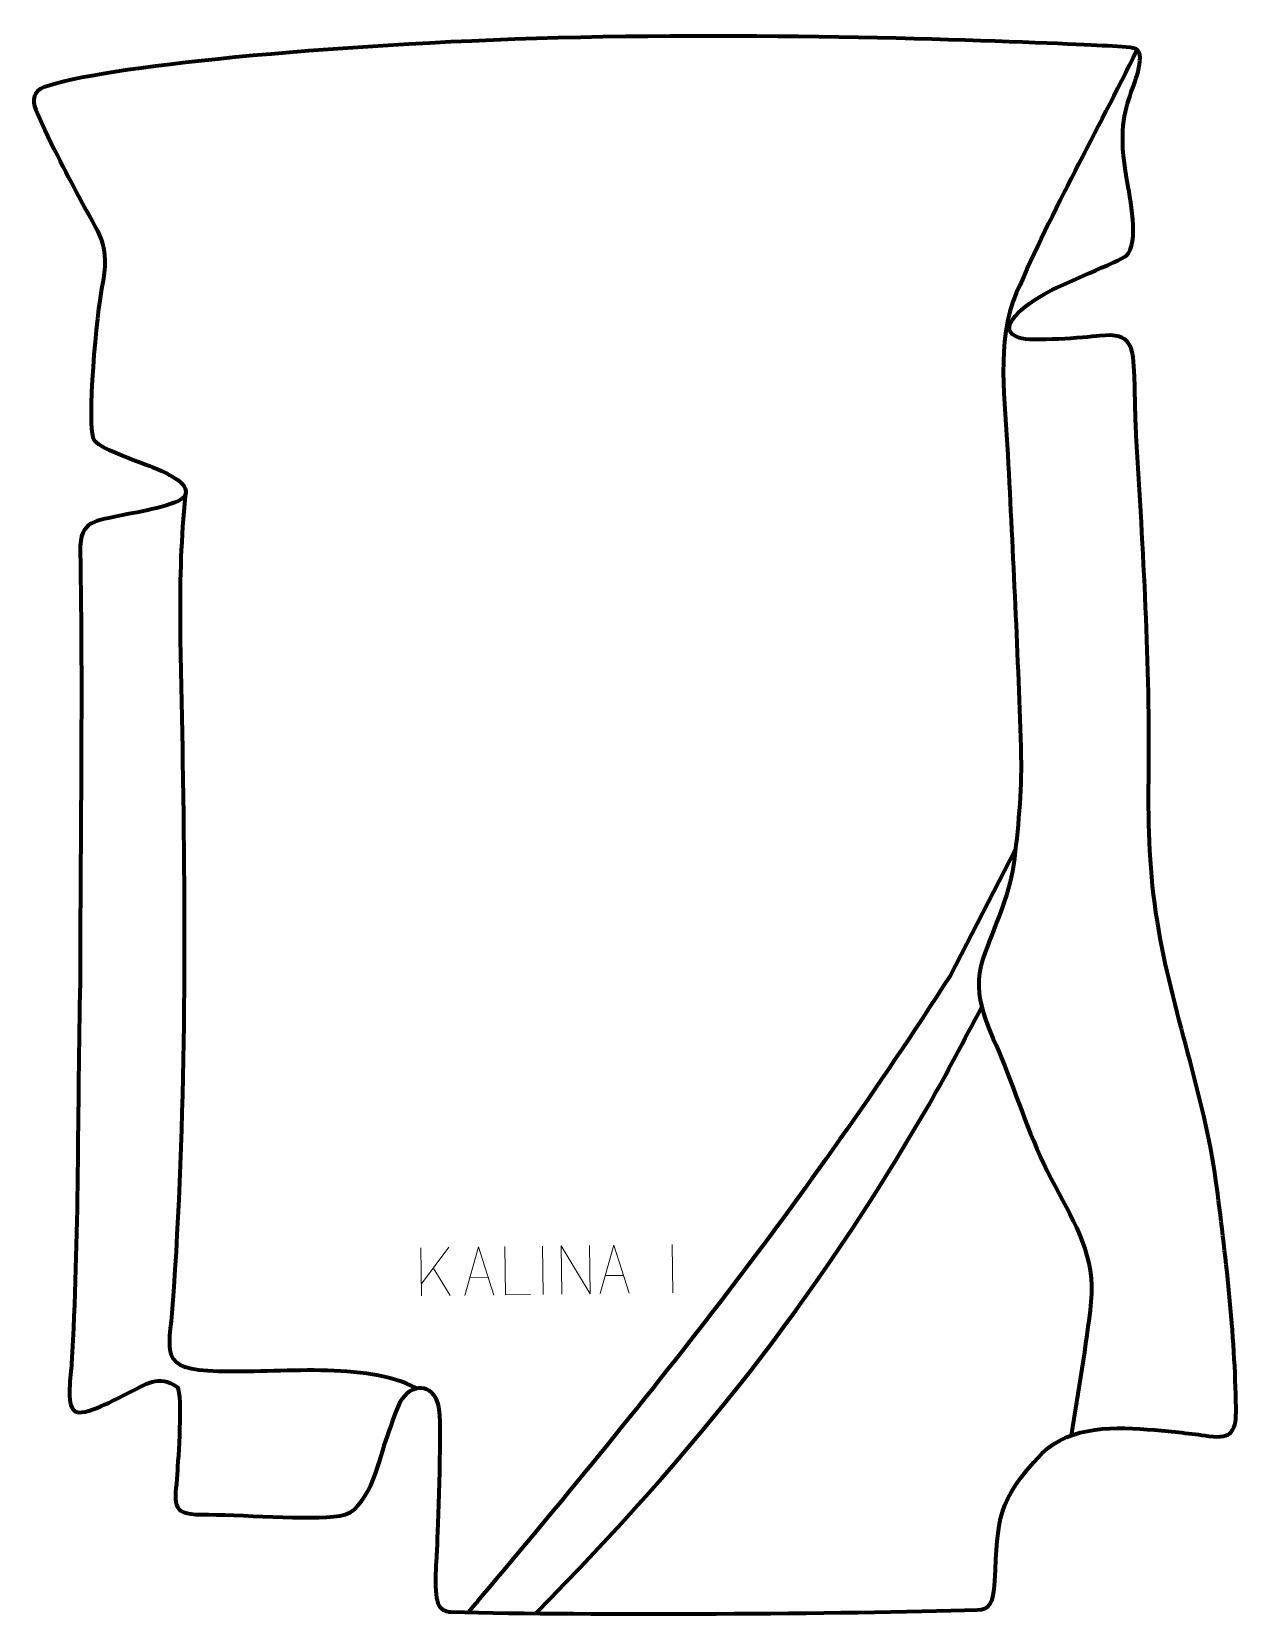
# Model space of a CAD drawing. Header units: millimetres. Extents: x -631 to -8, y -80 to 739.
import ezdxf

# ---------------------------------------------------------------- set-up
doc = ezdxf.new("R2010")
doc.units = ezdxf.units.MM
doc.header["$MEASUREMENT"] = 0
doc.layers.add('layer 2', color=7, linetype='Continuous')
doc.layers.add('layer 3', color=7, linetype='Continuous')

msp = doc.modelspace()

# ---------------------------------------------------------------- linework, layer by layer
at = {"layer": 'layer 2', "color": 142, "lineweight": 158}
for points, knots in [([(-59.4216, 729.2011), (-80.6424, 686.4702), (-102.8244, 647.1513), (-121.6372, 603.9247), (-121.6372, 603.9247), (-132.6617, 578.5933), (-127.4773, 547.2564), (-126.1601, 520.2018), (-126.1601, 520.2018), (-123.633, 468.2915), (-120.8134, 416.0758), (-119.3818, 364.1405), (-119.3818, 364.1405), (-118.9758, 346.3072), (-120.8893, 325.8522), (-123.2287, 308.12), (-123.2287, 308.12), (-125.7394, 291.2303), (-133.5793, 275.6839), (-139.0445, 259.6702), (-139.0445, 259.6702), (-145.8497, 239.7302), (-135.1212, 223.0643), (-128.0472, 205.0244), (-128.0472, 205.0244), (-119.6313, 183.4249), (-112.9227, 162.6859), (-101.7666, 142.2009), (-101.7666, 142.2009), (-91.2715, 122.9292), (-80.8433, 105.0731), (-83.2035, 82.4185), (-83.2035, 82.4185), (-85.6084, 59.3342), (-90.0816, 36.403), (-93.3424, 13.4142)], [0, 0, 0, 0, 0.1, 0.1, 0.1, 0.1, 0.2, 0.2, 0.2, 0.2, 0.3, 0.3, 0.3, 0.3, 0.4, 0.4, 0.4, 0.4, 0.5, 0.5, 0.5, 0.5, 0.6, 0.6, 0.6, 0.6, 0.7, 0.7, 0.7, 0.7, 0.8, 0.8, 0.8, 0.8, 1, 1, 1, 1]), ([(-431.8792, 37.772), (-457.9071, 51.77), (-503.4919, 45.5034), (-534.2944, 46.4622), (-534.2944, 46.4622), (-565.4566, 47.4331), (-559.5594, 55.7076), (-557.7135, 81.1285), (-557.7135, 81.1285), (-550.7434, 177.116), (-550.9558, 274.3014), (-552.6545, 370.5014), (-552.6545, 370.5014), (-553.3999, 412.706), (-555.5618, 456.898), (-551.1798, 498.8454), (-551.1798, 498.8454), (-551.1798, 498.8454), (-551.0153, 500.4241), (-551.0153, 500.4241)], [0, 0, 0, 0, 0.16666667, 0.16666667, 0.16666667, 0.16666667, 0.33333333, 0.33333333, 0.33333333, 0.33333333, 0.5, 0.5, 0.5, 0.5, 0.66666667, 0.66666667, 0.66666667, 0.66666667, 1, 1, 1, 1]), ([(-122.4393, 315.96), (-122.4393, 315.96), (-156.0462, 250.9682), (-156.0462, 250.9682), (-156.0462, 250.9682), (-231.0814, 133.9933), (-308.5372, 36.3561), (-398.3434, -70.0341), (-398.3434, -70.0341), (-400.5952, -72.7017), (-402.8469, -75.3692), (-405.0986, -78.0367)], [0, 0, 0, 0, 0.25, 0.25, 0.25, 0.25, 0.5, 0.5, 0.5, 0.5, 1, 1, 1, 1]), ([(-370.318, -78.5404), (-286.8828, 6.1055), (-227.0703, 80.796), (-167.0464, 184.1157), (-167.0464, 184.1157), (-157.4264, 200.6748), (-148.8602, 217.8197), (-139.6542, 234.6125)], [0, 0, 0, 0, 0.33333333, 0.33333333, 0.33333333, 0.33333333, 1, 1, 1, 1])]:
    msp.add_open_spline(points, degree=3, knots=knots, dxfattribs=at)
at = {"layer": 'layer 3', "color": 242, "lineweight": 158}
msp.add_open_spline([(-80.0953, 731.6625), (-72.6768, 731.3056), (-65.4821, 731.0017), (-61.196, 730.2942), (-61.196, 730.2942), (-53.5711, 729.0354), (-60.9839, 711.6867), (-62.3445, 707.6655), (-62.3445, 707.6655), (-65.9103, 697.1267), (-69.0936, 686.6309), (-64.6013, 662.4574), (-64.6013, 662.4574), (-63.1221, 653.7393), (-57.7862, 629.1924), (-65.0253, 622.9802), (-65.0253, 622.9802), (-68.0751, 620.363), (-98.9012, 607.9919), (-107.4142, 603.2018), (-107.4142, 603.2018), (-121.6275, 594.9872), (-131.9391, 584.3825), (-120.3514, 580.5844), (-120.3514, 580.5844), (-113.768, 578.4267), (-86.5053, 580.6844), (-78.7739, 581.5871), (-78.7739, 581.5871), (-61.5039, 583.6035), (-61.4305, 575.6754), (-60.7394, 560.5572), (-60.7394, 560.5572), (-60.2734, 550.365), (-60.4013, 540.168), (-59.7881, 529.9699), (-59.7881, 529.9699), (-56.1777, 469.9261), (-52.606, 412.6871), (-53.3276, 352.2949), (-53.3276, 352.2949), (-53.6246, 327.4301), (-52.8749, 303.7368), (-48.8832, 279.0502), (-48.8832, 279.0502), (-41.392, 232.7216), (-24.3963, 188.5532), (-18.5822, 145.1961), (-18.5822, 145.1961), (-13.7178, 108.193), (-8.6575, 64.8897), (-8.1971, 27.7356), (-8.1971, 27.7356), (-8.0541, 16.1934), (-9.6953, 11.2501), (-22.3488, 13.0985), (-22.3488, 13.0985), (-31.8, 14.4792), (-40.5876, 15.3138), (-50.5515, 16.2035), (-50.5515, 16.2035), (-69.8773, 17.9291), (-93.6455, 18.7782), (-108.5335, 4.0648), (-108.5335, 4.0648), (-132.2323, -20.9874), (-131.0575, -29.1527), (-132.9027, -61.909), (-132.9027, -61.909), (-133.5845, -74.0119), (-135.9894, -76.5474), (-141.8304, -76.7264), (-141.8304, -76.7264), (-211.8983, -78.8738), (-341.1388, -79.5678), (-414.0129, -77.8431), (-414.0129, -77.8431), (-417.221, -77.7672), (-419.3699, -75.9345), (-420.2921, -74.3493), (-420.2921, -74.3493), (-423.093, -69.5357), (-421.6148, -51.5475), (-421.2346, -45.3818), (-421.2346, -45.3818), (-421.2118, -44.4858), (-421.1896, -43.5908), (-421.1712, -42.6948), (-421.1712, -42.6948), (-420.9321, -29.5847), (-418.393, 20.0679), (-420.6269, 29.0856), (-420.6269, 29.0856), (-423.4368, 40.4284), (-434.5479, 40.8759), (-440.0032, 30.8427), (-440.0032, 30.8427), (-442.7204, 25.8455), (-445.4053, 16.5063), (-447.7017, 10.6224), (-447.7017, 10.6224), (-451.4982, -1.2628), (-456.7283, -25.9796), (-471.4039, -28.1851), (-471.4039, -28.1851), (-486.9399, -30.5197), (-524.4172, -27.3805), (-542.9608, -27.4494), (-542.9608, -27.4494), (-559.899, -27.5124), (-556.4461, -20.9059), (-555.5076, -6.5423), (-555.5076, -6.5423), (-555.0461, 1.1323), (-552.6104, 33.5735), (-555.4266, 38.5178), (-555.4266, 38.5178), (-565.3723, 45.1596), (-571.6299, 39.7913), (-581.4037, 35.005), (-581.4037, 35.005), (-586.1486, 32.6814), (-604.0483, 22.6667), (-608.4891, 25.9711), (-608.4891, 25.9711), (-613.1232, 29.4194), (-610.4133, 44.7962), (-610.0758, 50.5171), (-610.0758, 50.5171), (-606.2705, 115.0179), (-607.1384, 182.7133), (-605.6701, 247.7004), (-605.6701, 247.7004), (-605.6117, 321.6353), (-604.3034, 396.368), (-605.6116, 470.2124), (-605.6116, 470.2124), (-605.9087, 486.9791), (-597.5641, 485.6412), (-583.5973, 488.8991), (-583.5973, 488.8991), (-577.0927, 490.3881), (-554.3318, 493.9874), (-551.3778, 499.0269), (-551.3778, 499.0269), (-548.5254, 505.7687), (-562.3651, 511.2968), (-566.8915, 513.2531), (-566.8915, 513.2531), (-573.1208, 515.8999), (-595.0333, 523.1619), (-598.2513, 527.4198), (-598.2513, 527.4198), (-603.0814, 533.8106), (-596.6791, 596.054), (-594.5692, 605.8358), (-594.5692, 605.8358), (-589.5879, 630.0318), (-595.9143, 633.0613), (-606.5367, 653.802), (-606.5367, 653.802), (-610.3502, 661.1424), (-620.7845, 680.2191), (-628.56, 698.3354), (-628.56, 698.3354), (-630.7163, 703.3599), (-629.5069, 708.2366), (-624.4659, 710.0615), (-624.4659, 710.0615), (-595.6148, 720.5063), (-477.8869, 732.3866), (-358.6472, 735.524), (-358.6472, 735.524), (-234.7943, 738.7827), (-109.3098, 733.0681), (-80.0953, 731.6625)], degree=3, knots=[0, 0, 0, 0, 0.02222222, 0.02222222, 0.02222222, 0.02222222, 0.04444444, 0.04444444, 0.04444444, 0.04444444, 0.06666667, 0.06666667, 0.06666667, 0.06666667, 0.08888889, 0.08888889, 0.08888889, 0.08888889, 0.11111111, 0.11111111, 0.11111111, 0.11111111, 0.13333333, 0.13333333, 0.13333333, 0.13333333, 0.15555556, 0.15555556, 0.15555556, 0.15555556, 0.17777778, 0.17777778, 0.17777778, 0.17777778, 0.2, 0.2, 0.2, 0.2, 0.22222222, 0.22222222, 0.22222222, 0.22222222, 0.24444444, 0.24444444, 0.24444444, 0.24444444, 0.26666667, 0.26666667, 0.26666667, 0.26666667, 0.28888889, 0.28888889, 0.28888889, 0.28888889, 0.31111111, 0.31111111, 0.31111111, 0.31111111, 0.33333333, 0.33333333, 0.33333333, 0.33333333, 0.35555556, 0.35555556, 0.35555556, 0.35555556, 0.37777778, 0.37777778, 0.37777778, 0.37777778, 0.4, 0.4, 0.4, 0.4, 0.42222222, 0.42222222, 0.42222222, 0.42222222, 0.44444444, 0.44444444, 0.44444444, 0.44444444, 0.46666667, 0.46666667, 0.46666667, 0.46666667, 0.48888889, 0.48888889, 0.48888889, 0.48888889, 0.51111111, 0.51111111, 0.51111111, 0.51111111, 0.53333333, 0.53333333, 0.53333333, 0.53333333, 0.55555556, 0.55555556, 0.55555556, 0.55555556, 0.57777778, 0.57777778, 0.57777778, 0.57777778, 0.6, 0.6, 0.6, 0.6, 0.62222222, 0.62222222, 0.62222222, 0.62222222, 0.64444444, 0.64444444, 0.64444444, 0.64444444, 0.66666667, 0.66666667, 0.66666667, 0.66666667, 0.68888889, 0.68888889, 0.68888889, 0.68888889, 0.71111111, 0.71111111, 0.71111111, 0.71111111, 0.73333333, 0.73333333, 0.73333333, 0.73333333, 0.75555556, 0.75555556, 0.75555556, 0.75555556, 0.77777778, 0.77777778, 0.77777778, 0.77777778, 0.8, 0.8, 0.8, 0.8, 0.82222222, 0.82222222, 0.82222222, 0.82222222, 0.84444444, 0.84444444, 0.84444444, 0.84444444, 0.86666667, 0.86666667, 0.86666667, 0.86666667, 0.88888889, 0.88888889, 0.88888889, 0.88888889, 0.91111111, 0.91111111, 0.91111111, 0.91111111, 0.93333333, 0.93333333, 0.93333333, 0.93333333, 0.95555556, 0.95555556, 0.95555556, 0.95555556, 1, 1, 1, 1], dxfattribs=at)
at = {"layer": 'layer 3', "color": 250, "lineweight": 9}
for points in [[(-429.5234, 110.4146), (-429.5234, 110.4146), (-429.1886, 85.4633), (-429.1886, 85.4633)], [(-415.1485, 110.6075), (-415.1485, 110.6075), (-429.2733, 91.7765), (-429.2733, 91.7765)], [(-366.6804, 111.2392), (-366.6804, 111.2392), (-366.3453, 86.2673), (-366.3453, 86.2673)], [(-299.6864, 112.1381), (-299.6864, 112.1381), (-299.3513, 87.1662), (-299.3513, 87.1662)], [(-414.4897, 85.7562), (-414.4897, 85.7562), (-423.1514, 99.9549), (-423.1514, 99.9549)], [(-404.214, 95.0198), (-404.214, 95.0198), (-394.7192, 95.1472), (-394.7192, 95.1472)], [(-334.2203, 95.9589), (-334.2203, 95.9589), (-324.7255, 96.0863), (-324.7255, 96.0863)]]:
    msp.add_open_spline(points, degree=3, dxfattribs=at)
for points, knots in [([(-406.8123, 85.7346), (-406.8123, 85.7346), (-399.7768, 110.7848), (-399.7768, 110.7848), (-399.7768, 110.7848), (-399.7768, 110.7848), (-391.8727, 85.9351), (-391.8727, 85.9351)], [0, 0, 0, 0, 0.33333333, 0.33333333, 0.33333333, 0.33333333, 1, 1, 1, 1]), ([(-372.8703, 86.19), (-372.8703, 86.19), (-385.8183, 86.0163), (-385.8183, 86.0163), (-385.8183, 86.0163), (-385.8183, 86.0163), (-386.1531, 110.9676), (-386.1531, 110.9676)], [0, 0, 0, 0, 0.33333333, 0.33333333, 0.33333333, 0.33333333, 1, 1, 1, 1]), ([(-356.6737, 86.4074), (-356.6737, 86.4074), (-357.0085, 111.3587), (-357.0085, 111.3587), (-357.0085, 111.3587), (-357.0085, 111.3587), (-342.0202, 86.604), (-342.0202, 86.604), (-342.0202, 86.604), (-342.0202, 86.604), (-342.355, 111.5553), (-342.355, 111.5553)], [0, 0, 0, 0, 0.25, 0.25, 0.25, 0.25, 0.5, 0.5, 0.5, 0.5, 1, 1, 1, 1]), ([(-336.8186, 86.6738), (-336.8186, 86.6738), (-329.7831, 111.724), (-329.7831, 111.724), (-329.7831, 111.724), (-329.7831, 111.724), (-321.879, 86.8742), (-321.879, 86.8742)], [0, 0, 0, 0, 0.33333333, 0.33333333, 0.33333333, 0.33333333, 1, 1, 1, 1])]:
    msp.add_open_spline(points, degree=3, knots=knots, dxfattribs=at)

doc.saveas('drawing.dxf')
